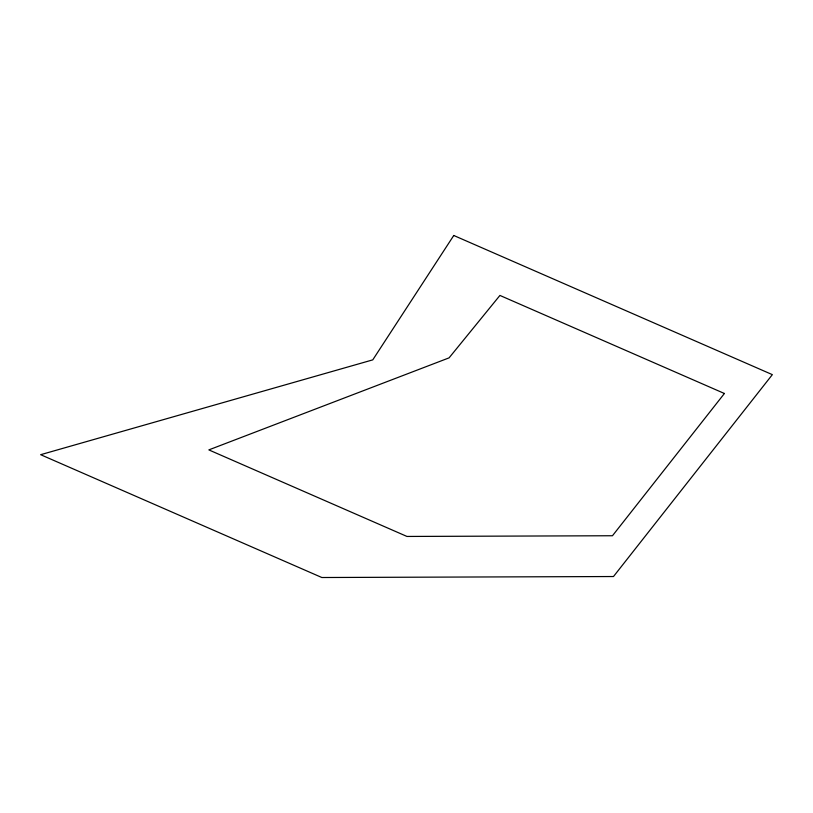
<?xml version="1.0" encoding="UTF-8"?>
<svg xmlns="http://www.w3.org/2000/svg" width="813" height="813" viewBox="0 0 813 813"><rect width="100%" height="100%" fill="white"/><g stroke="black" fill="none" stroke-linecap="round" stroke-linejoin="round"><path stroke-width="1.22" d="M453.766 235.485L372.771 359.864L40.65 454.691L321.846 577.515L613.49 576.529L772.35 374.641L453.766 235.485M724.413 393.492L612.463 535.747L406.967 536.448L208.829 449.894L449.081 357.862L499.924 295.434L724.413 393.492"/></g></svg>
